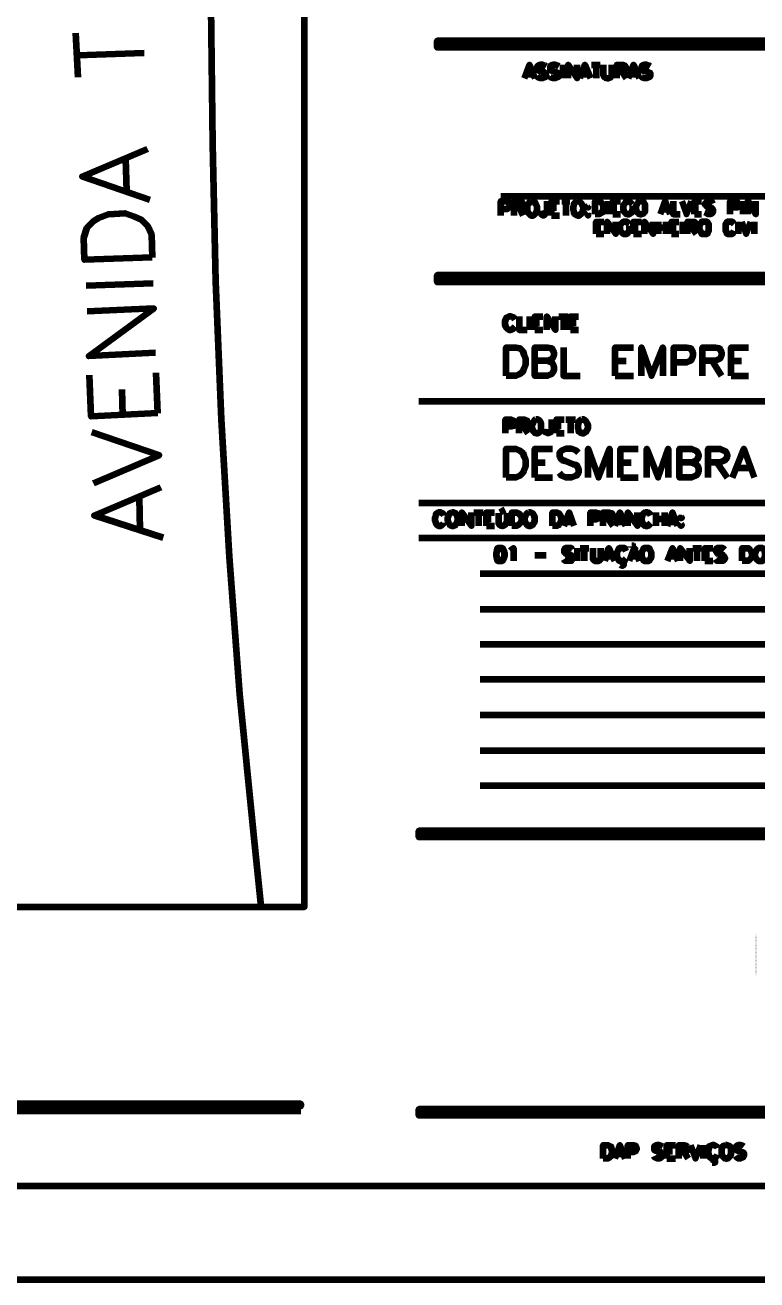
# Model space of a CAD drawing. Header units: inches. Extents: x 1 to 529, y -1 to 335.
# Drawn here: x 343.9 to 405.4, y 0 to 105.4 of the extents above; entities that cross this region are included whole.
import ezdxf

# ---------------------------------------------------------------- set-up
doc = ezdxf.new("R2010")
doc.units = ezdxf.units.IN
for name, color, linetype, lineweight in [('H', 7, 'CONTINUOUS', 100), ('P', 250, 'CONTINUOUS', 100), ('Text', 250, 'CONTINUOUS', 100)]:
    doc.layers.add(name, color=color, linetype=linetype, lineweight=lineweight)
doc.styles.get("Standard").update_dxf_attribs({"font": 'txt', "width": 0.75})

msp = doc.modelspace()

# ---------------------------------------------------------------- hatches: boundary and pattern name
at = {"layer": 'H', "linetype": 'CONTINUOUS'}
for color, points in [(252, [(378.53, 104.07), (465.4, 103.53), (465.4, 104.07), (378.53, 104.07), (465.4, 103.53), (378.53, 103.53)]), (252, [(378.53, 104.07), (465.4, 103.53), (465.4, 104.07), (378.53, 104.07), (465.4, 103.53), (378.53, 103.53)]), (252, [(378.53, 84.4), (465.4, 83.8), (465.4, 84.4), (378.53, 84.4), (465.4, 83.8), (378.53, 83.8)]), (252, [(378.53, 84.4), (465.4, 83.8), (465.4, 84.4), (378.53, 84.4), (465.4, 83.8), (378.53, 83.8)]), (0, [(377, 37.73), (465.4, 37.2), (465.4, 37.73), (377, 37.73), (465.4, 37.2), (377, 37.2)]), (0, [(259.33, 14.6), (367.07, 14.8), (259.33, 14.8), (259.33, 14.6), (367.07, 14.8), (367.07, 14.6)]), (0, [(377, 14.33), (465.4, 13.8), (465.4, 14.33), (377, 14.33), (465.4, 13.8), (377, 13.8)])]:
    msp.add_hatch(color=color, dxfattribs=at).paths.add_polyline_path(points)

# ---------------------------------------------------------------- linework, layer by layer
at = {"layer": 'P', "color": 252, "linetype": 'CONTINUOUS'}
for points in [[(1.2, 334.87), (474.8, 334.87), (474.8, 0), (1.2, 0), (1.2, 334.87)], [(18.07, 327), (466.93, 327), (466.93, 7.87), (18.07, 7.87), (18.07, 327)], [(23.4, 31.33), (367.4, 31.33), (367.4, 319.27), (23.4, 319.27), (23.4, 31.33)], [(367.4, 207.2), (366.2, 199.27), (364.67, 187.8), (363.33, 176.33), (362.2, 164.8), (361.27, 153.27), (360.53, 141.67), (360, 130.13), (359.67, 118.53), (359.53, 107), (359.67, 95.4), (359.93, 83.87), (360.4, 72.27), (361.07, 60.73), (361.93, 49.2), (363.07, 37.67), (363.73, 31.4)], [(465.4, 104.07), (378.53, 104.07), (465.4, 103.53), (465.4, 104.07)], [(378.53, 104.07), (465.4, 103.53), (378.53, 103.53), (378.53, 104.07)], [(378.53, 103.53), (378.53, 104.07), (465.4, 104.07), (465.4, 103.53), (383.87, 103.53), (378.53, 103.53)], [(465.4, 104.07), (378.53, 104.07), (465.4, 103.53), (465.4, 104.07)], [(378.53, 104.07), (465.4, 103.53), (378.53, 103.53), (378.53, 104.07)], [(378.53, 103.53), (378.53, 104.07), (465.4, 104.07), (465.4, 103.53), (383.87, 103.53), (378.53, 103.53)], [(391.8, 89.53), (391.8, 90.6), (392.13, 90.6), (392.27, 90.53), (392.4, 90.4), (392.4, 90.33), (392.47, 90.2), (392.47, 89.93), (392.4, 89.73), (392.4, 89.67), (392.27, 89.6), (392.13, 89.53), (391.8, 89.53)], [(392.87, 90.6), (392.87, 89.53)], [(393.27, 89.53), (393.27, 90.6), (393.93, 90.6)], [(393.27, 90.07), (393.6, 90.07)], [(394.93, 90.33), (394.87, 90.4), (394.73, 90.53), (394.67, 90.6), (394.47, 90.6), (394.33, 90.53), (394.27, 90.4), (394.2, 90.33), (394.13, 90.2), (394.13, 89.93), (394.2, 89.73), (394.27, 89.67), (394.33, 89.6), (394.47, 89.53), (394.67, 89.53), (394.73, 89.6), (394.87, 89.67), (394.93, 89.73), (394.93, 89.93), (394.67, 89.93)], [(395.53, 90.6), (395.4, 90.53), (395.33, 90.4), (395.27, 90.33), (395.2, 90.2), (395.2, 89.93), (395.27, 89.73), (395.33, 89.67), (395.4, 89.6), (395.53, 89.53), (395.67, 89.53), (395.87, 89.6), (395.93, 89.67), (396, 89.73), (396, 89.93), (396, 90.2), (396, 90.33), (395.93, 90.4), (395.87, 90.53), (395.67, 90.6), (395.53, 90.6)], [(397.27, 89.53), (397.67, 90.6), (398.07, 89.53)], [(397.4, 89.93), (397.93, 89.93)], [(398.33, 90.6), (398.33, 89.53), (398.93, 89.53)], [(399.07, 90.6), (399.47, 89.53), (399.87, 90.6)], [(400.13, 89.53), (400.13, 90.6), (400.73, 90.6)], [(400.13, 90.07), (400.47, 90.07)], [(401.67, 90.4), (401.6, 90.53), (401.47, 90.6), (401.27, 90.6), (401.13, 90.53), (401, 90.4), (401, 90.33), (401.07, 90.27), (401.13, 90.2), (401.2, 90.13), (401.53, 90.07), (401.6, 90), (401.67, 89.93), (401.67, 89.87), (401.67, 89.67), (401.6, 89.6), (401.47, 89.53), (401.27, 89.53), (401.13, 89.6), (401, 89.67)], [(403.13, 89.53), (403.13, 90.6), (403.6, 90.6), (403.73, 90.53), (403.73, 90.47), (403.8, 90.4), (403.8, 90.27), (403.73, 90.13), (403.73, 90.07), (403.6, 90.07), (403.13, 90.07)], [(404.2, 90.6), (404.2, 89.53)], [(404.6, 89.53), (404.6, 90.6), (405.27, 89.53), (405.27, 90.6)], [(391.87, 87.87), (391.87, 88.87), (392.53, 88.87)], [(392.8, 87.87), (392.8, 88.87), (393.53, 87.87), (393.53, 88.87)], [(393.27, 89.53), (393.93, 89.53)], [(394.67, 88.67), (394.6, 88.73), (394.47, 88.87), (394.4, 88.87), (394.2, 88.87), (394.13, 88.87), (394, 88.73), (393.93, 88.67), (393.87, 88.53), (393.87, 88.27), (393.93, 88.13), (394, 88), (394.13, 87.87), (394.2, 87.87), (394.4, 87.87), (394.47, 87.87), (394.6, 88), (394.67, 88.13), (394.67, 88.27), (394.4, 88.27)], [(395, 87.87), (395, 88.87), (395.67, 88.87)], [(395.93, 87.87), (395.93, 88.87), (396.67, 87.87), (396.67, 88.87)], [(397.07, 88.87), (397.07, 87.87)], [(397.73, 88.87), (397.73, 87.87)], [(398.2, 87.87), (398.2, 88.87), (398.8, 88.87)], [(399.13, 88.87), (399.13, 87.87)], [(399.53, 87.87), (399.53, 88.87), (400, 88.87), (400.13, 88.87), (400.2, 88.8), (400.27, 88.73), (400.27, 88.6), (400.2, 88.53), (400.13, 88.47), (400, 88.4), (399.53, 88.4)], [(400.13, 89.53), (400.73, 89.53)], [(400.8, 88.87), (400.73, 88.87), (400.67, 88.73), (400.6, 88.67), (400.53, 88.53), (400.53, 88.27), (400.6, 88.13), (400.67, 88), (400.73, 87.87), (400.8, 87.87), (401, 87.87), (401.2, 87.87), (401.27, 88), (401.33, 88.13), (401.33, 88.27), (401.33, 88.53), (401.33, 88.67), (401.27, 88.73), (401.2, 88.87), (401, 88.87), (400.8, 88.87)], [(403.47, 88.67), (403.4, 88.73), (403.33, 88.87), (403.2, 88.87), (403, 88.87), (402.87, 88.87), (402.8, 88.73), (402.73, 88.67), (402.73, 88.53), (402.73, 88.27), (402.73, 88.13), (402.8, 88), (402.87, 87.87), (403, 87.87), (403.2, 87.87), (403.33, 87.87), (403.4, 88), (403.47, 88.13)], [(403.8, 88.87), (403.8, 87.87)], [(404.07, 88.87), (404.47, 87.87), (404.87, 88.87)], [(405.13, 88.87), (405.13, 87.87)], [(391.87, 88.4), (392.27, 88.4)], [(391.87, 87.87), (392.53, 87.87)], [(395, 88.4), (395.4, 88.4)], [(395, 87.87), (395.67, 87.87)], [(397.07, 88.4), (397.73, 88.4)], [(398.2, 88.4), (398.6, 88.4)], [(398.2, 87.87), (398.8, 87.87)], [(399.87, 88.4), (400.27, 87.87)], [(465.4, 84.4), (378.53, 84.4), (465.4, 83.8), (465.4, 84.4)], [(378.53, 84.4), (465.4, 83.8), (378.53, 83.8), (378.53, 84.4)], [(378.53, 83.8), (378.53, 84.4), (465.4, 84.4), (465.4, 83.8), (383.87, 83.8), (378.53, 83.8)], [(465.4, 84.4), (378.53, 84.4), (465.4, 83.8), (465.4, 84.4)], [(378.53, 84.4), (465.4, 83.8), (378.53, 83.8), (378.53, 84.4)], [(378.53, 83.8), (378.53, 84.4), (465.4, 84.4), (465.4, 83.8), (383.87, 83.8), (378.53, 83.8)], [(384.33, 75.93), (384.33, 78.33), (385.13, 78.33), (385.47, 78.27), (385.73, 78), (385.8, 77.73), (385.93, 77.4), (385.93, 76.87), (385.8, 76.53), (385.73, 76.27), (385.47, 76.07), (385.13, 75.93), (384.33, 75.93)], [(387.8, 77.2), (388.13, 77.07), (388.2, 77), (388.33, 76.73), (388.33, 76.4), (388.2, 76.2), (388.13, 76.07), (387.8, 75.93), (386.73, 75.93), (386.73, 78.33), (387.8, 78.33), (388.13, 78.27), (388.2, 78.13), (388.33, 77.93), (388.33, 77.67), (388.2, 77.4), (388.13, 77.33), (387.8, 77.2), (386.73, 77.2)], [(389.13, 78.33), (389.13, 75.93), (390.53, 75.93)], [(393.47, 75.93), (393.47, 78.33), (395, 78.33)], [(395.67, 75.93), (395.67, 78.33), (396.53, 75.93), (397.47, 78.33), (397.47, 75.93)], [(398.4, 75.93), (398.4, 78.33), (399.47, 78.33), (399.8, 78.27), (399.87, 78.13), (400, 77.93), (400, 77.6), (399.87, 77.33), (399.8, 77.2), (399.47, 77.07), (398.4, 77.07)], [(400.8, 75.93), (400.8, 78.33), (401.87, 78.33), (402.2, 78.27), (402.27, 78.13), (402.4, 77.93), (402.4, 77.67), (402.27, 77.4), (402.2, 77.33), (401.87, 77.2), (400.8, 77.2)], [(403.2, 75.93), (403.2, 78.33), (404.67, 78.33)], [(393.47, 77.2), (394.4, 77.2)], [(401.6, 77.2), (402.4, 75.93)], [(403.2, 77.2), (404.07, 77.2)], [(393.47, 75.93), (395, 75.93)], [(403.2, 75.93), (404.67, 75.93)], [(384.33, 67.4), (384.33, 69.8), (385.13, 69.8), (385.47, 69.67), (385.73, 69.47), (385.8, 69.2), (385.93, 68.87), (385.93, 68.33), (385.8, 68), (385.73, 67.8), (385.47, 67.53), (385.13, 67.4), (384.33, 67.4)], [(386.73, 67.4), (386.73, 69.8), (388.2, 69.8)], [(390.4, 69.47), (390.2, 69.67), (389.8, 69.8), (389.33, 69.8), (389, 69.67), (388.8, 69.47), (388.8, 69.2), (388.87, 69), (389, 68.87), (389.27, 68.8), (389.93, 68.53), (390.2, 68.47), (390.27, 68.33), (390.4, 68.13), (390.4, 67.8), (390.2, 67.53), (389.8, 67.4), (389.33, 67.4), (389, 67.53), (388.8, 67.8)], [(391.2, 67.4), (391.2, 69.8), (392.07, 67.4), (393, 69.8), (393, 67.4)], [(393.93, 67.4), (393.93, 69.8), (395.4, 69.8)], [(396.13, 67.4), (396.13, 69.8), (397.07, 67.4), (397.93, 69.8), (397.93, 67.4)], [(399.87, 68.67), (400.2, 68.53), (400.33, 68.47), (400.47, 68.2), (400.47, 67.87), (400.33, 67.6), (400.2, 67.53), (399.87, 67.4), (398.87, 67.4), (398.87, 69.8), (399.87, 69.8), (400.2, 69.67), (400.33, 69.6), (400.47, 69.33), (400.47, 69.13), (400.33, 68.87), (400.2, 68.8), (399.87, 68.67), (398.87, 68.67)], [(401.27, 67.4), (401.27, 69.8), (402.27, 69.8), (402.6, 69.67), (402.73, 69.6), (402.87, 69.33), (402.87, 69.13), (402.73, 68.87), (402.6, 68.8), (402.27, 68.67), (401.27, 68.67)], [(403.33, 67.4), (404.27, 69.8), (405.13, 67.4)], [(386.73, 68.67), (387.6, 68.67)], [(393.93, 68.67), (394.8, 68.67)], [(402, 68.67), (402.87, 67.4)], [(403.67, 68.2), (404.8, 68.2)], [(386.73, 67.4), (388.2, 67.4)], [(393.93, 67.4), (395.4, 67.4)], [(383.73, 61.47), (383.6, 61.47), (383.53, 61.27), (383.47, 61), (383.47, 60.87), (383.53, 60.6), (383.6, 60.4), (383.73, 60.4), (383.87, 60.4), (384, 60.4), (384.13, 60.6), (384.2, 60.87), (384.2, 61), (384.13, 61.27), (384, 61.47), (383.87, 61.47), (383.73, 61.47)], [(384.67, 61.27), (384.73, 61.33), (384.93, 61.47), (384.93, 60.4)], [(389.87, 61.33), (389.8, 61.47), (389.67, 61.47), (389.47, 61.47), (389.27, 61.47), (389.2, 61.33), (389.2, 61.2), (389.2, 61.13), (389.27, 61.07), (389.33, 61), (389.67, 60.93), (389.8, 60.87), (389.87, 60.8), (389.87, 60.67), (389.87, 60.53), (389.8, 60.4), (389.67, 60.4), (389.47, 60.4), (389.27, 60.4), (389.2, 60.53)], [(390.27, 61.47), (390.27, 60.4)], [(390.53, 61.47), (391.27, 61.47)], [(390.87, 61.47), (390.87, 60.4)], [(391.6, 61.47), (391.6, 60.67), (391.6, 60.53), (391.73, 60.4), (391.87, 60.4), (392, 60.4), (392.13, 60.4), (392.27, 60.53), (392.27, 60.67), (392.27, 61.47)], [(392.6, 60.4), (392.93, 61.47), (393.4, 60.4)], [(394.4, 61.2), (394.33, 61.33), (394.27, 61.47), (394.13, 61.47), (393.93, 61.47), (393.8, 61.47), (393.73, 61.33), (393.67, 61.2), (393.6, 61.07), (393.6, 60.8), (393.67, 60.6), (393.73, 60.53), (393.8, 60.4), (393.93, 60.4), (394.13, 60.4), (394.27, 60.4), (394.33, 60.53), (394.4, 60.6)], [(394.67, 60.4), (395.07, 61.47), (395.47, 60.4)], [(394.8, 61.53), (394.8, 61.6)], [(395.07, 61.67), (394.87, 61.67)], [(395, 61.6), (395, 61.6)], [(395.07, 61.6), (395.2, 61.6)], [(395.2, 61.6), (395.27, 61.67)], [(396, 61.47), (395.87, 61.47), (395.8, 61.33), (395.73, 61.2), (395.67, 61.07), (395.67, 60.8), (395.73, 60.6), (395.8, 60.53), (395.87, 60.4), (396, 60.4), (396.2, 60.4), (396.33, 60.4), (396.4, 60.53), (396.47, 60.6), (396.53, 60.8), (396.53, 61.07), (396.47, 61.2), (396.4, 61.33), (396.33, 61.47), (396.2, 61.47), (396, 61.47)], [(397.87, 60.4), (398.27, 61.47), (398.73, 60.4)], [(398.93, 60.4), (398.93, 61.47), (399.73, 60.4), (399.73, 61.47)], [(400, 61.47), (400.73, 61.47)], [(400.33, 61.47), (400.33, 60.4)], [(401, 60.4), (401, 61.47), (401.67, 61.47)], [(402.67, 61.33), (402.53, 61.47), (402.4, 61.47), (402.2, 61.47), (402, 61.47), (401.93, 61.33), (401.93, 61.2), (402, 61.13), (402, 61.07), (402.13, 61), (402.47, 60.93), (402.53, 60.87), (402.6, 60.8), (402.67, 60.67), (402.67, 60.53), (402.53, 60.4), (402.4, 60.4), (402.2, 60.4), (402, 60.4), (401.93, 60.53)], [(404.13, 60.4), (404.13, 61.47), (404.53, 61.47), (404.67, 61.47), (404.8, 61.33), (404.87, 61.2), (404.93, 61.07), (404.93, 60.8), (404.87, 60.6), (404.8, 60.53), (404.67, 60.4), (404.53, 60.4), (404.13, 60.4)], [(405.53, 61.47), (405.47, 61.47), (405.33, 61.33), (405.27, 61.2), (405.2, 61.07), (405.2, 60.8), (405.27, 60.6), (405.33, 60.53), (405.47, 60.4), (405.53, 60.4), (405.73, 60.4), (405.87, 60.4), (406, 60.53), (406, 60.6), (406.07, 60.8), (406.07, 61.07), (406, 61.2), (406, 61.33), (405.87, 61.47), (405.73, 61.47), (405.53, 61.47)], [(386.73, 60.87), (387.67, 60.87)], [(392.73, 60.8), (393.27, 60.8)], [(393.93, 60.07), (394, 60), (394.13, 60), (394.2, 60.07), (394.2, 60.13), (394.13, 60.27), (394.07, 60.27), (394.07, 60.4)], [(394.8, 60.8), (395.33, 60.8)], [(398, 60.8), (398.53, 60.8)], [(401, 60.93), (401.4, 60.93)], [(401, 60.4), (401.67, 60.4)], [(259.33, 14.2), (367.07, 14.2)]]:
    msp.add_lwpolyline(points, dxfattribs=at)
at = {"layer": 'P', "color": 0, "linetype": 'CONTINUOUS'}
for points in [[(348.4, 101), (348.2, 104.73)], [(348.33, 102.87), (353.93, 103.07)], [(385.87, 100.93), (386.27, 102.07), (386.73, 100.93)], [(386, 101.27), (386.53, 101.27)], [(387.67, 101.93), (387.53, 102), (387.4, 102.07), (387.2, 102.07), (387, 102), (386.93, 101.93), (386.93, 101.73), (386.93, 101.67), (387, 101.6), (387.13, 101.6), (387.47, 101.47), (387.53, 101.4), (387.6, 101.4), (387.67, 101.2), (387.67, 101.07), (387.53, 101), (387.4, 100.93), (387.2, 100.93), (387, 101), (386.93, 101.07)], [(388.73, 101.93), (388.6, 102), (388.47, 102.07), (388.27, 102.07), (388.07, 102), (388, 101.93), (388, 101.73), (388, 101.67), (388.07, 101.6), (388.2, 101.6), (388.47, 101.47), (388.6, 101.4), (388.67, 101.4), (388.73, 101.2), (388.73, 101.07), (388.6, 101), (388.47, 100.93), (388.27, 100.93), (388.07, 101), (388, 101.07)], [(389.07, 102.07), (389.07, 100.93)], [(389.53, 100.93), (389.53, 102.07), (390.27, 100.93), (390.27, 102.07)], [(390.53, 100.93), (390.93, 102.07), (391.4, 100.93)], [(390.67, 101.27), (391.2, 101.27)], [(391.47, 102.07), (392.2, 102.07)], [(391.87, 102.07), (391.87, 100.93)], [(392.47, 102.07), (392.47, 101.2), (392.53, 101.07), (392.6, 101), (392.8, 100.93), (392.93, 100.93), (393.07, 101), (393.13, 101.07), (393.2, 101.2), (393.2, 102.07)], [(393.6, 100.93), (393.6, 102.07), (394.13, 102.07), (394.27, 102), (394.33, 101.93), (394.4, 101.8), (394.4, 101.73), (394.33, 101.6), (394.27, 101.6), (394.13, 101.53), (393.6, 101.53)], [(394, 101.53), (394.4, 100.93)], [(394.6, 100.93), (395, 102.07), (395.47, 100.93)], [(394.73, 101.27), (395.27, 101.27)], [(396.4, 101.93), (396.27, 102), (396.13, 102.07), (395.93, 102.07), (395.73, 102), (395.67, 101.93), (395.67, 101.73), (395.67, 101.67), (395.73, 101.6), (395.87, 101.6), (396.2, 101.47), (396.27, 101.4), (396.4, 101.4), (396.4, 101.2), (396.4, 101.07), (396.27, 101), (396.13, 100.93), (395.93, 100.93), (395.73, 101), (395.67, 101.07)], [(354.4, 90.73), (348.73, 92.67), (354.2, 95)], [(352.47, 91.47), (352.4, 94.13)], [(418, 91), (383.87, 91)], [(354.6, 85.87), (348.93, 85.67), (348.87, 87.53), (349.13, 88.4), (349.67, 88.93), (350.13, 89.2), (350.93, 89.53), (352.33, 89.6), (353.13, 89.33), (353.67, 89.07), (354.2, 88.53), (354.53, 87.8), (354.6, 85.87)], [(383.87, 89.4), (383.87, 90.6), (384.4, 90.6), (384.53, 90.53), (384.53, 90.4), (384.67, 90.33), (384.67, 90.2), (384.53, 90.07), (384.53, 90.07), (384.4, 89.93), (383.87, 89.93)], [(385, 89.4), (385, 90.6), (385.47, 90.6), (385.67, 90.53), (385.73, 90.4), (385.73, 90.33), (385.73, 90.27), (385.73, 90.13), (385.67, 90.07), (385.47, 90.07), (385, 90.07)], [(385.4, 90.07), (385.73, 89.4)], [(386.4, 90.6), (386.27, 90.53), (386.2, 90.4), (386.07, 90.27), (386.07, 90.13), (386.07, 89.87), (386.07, 89.73), (386.2, 89.6), (386.27, 89.53), (386.4, 89.4), (386.6, 89.4), (386.73, 89.53), (386.8, 89.6), (386.87, 89.73), (386.93, 89.87), (386.93, 90.13), (386.87, 90.27), (386.8, 90.4), (386.73, 90.53), (386.6, 90.6), (386.4, 90.6)], [(387.73, 90.6), (387.73, 89.73), (387.6, 89.6), (387.6, 89.53), (387.47, 89.4), (387.4, 89.4), (387.27, 89.53), (387.27, 89.6), (387.2, 89.73), (387.2, 89.8)], [(388.13, 89.4), (388.13, 90.6), (388.8, 90.6)], [(388.13, 90.07), (388.53, 90.07)], [(389, 90.6), (389.67, 90.6)], [(389.33, 90.6), (389.33, 89.4)], [(390.27, 90.6), (390.13, 90.53), (390, 90.4), (390, 90.27), (389.93, 90.13), (389.93, 89.87), (390, 89.73), (390, 89.6), (390.13, 89.53), (390.27, 89.4), (390.47, 89.4), (390.53, 89.53), (390.67, 89.6), (390.73, 89.73), (390.8, 89.87), (390.8, 90.13), (390.73, 90.27), (390.67, 90.4), (390.53, 90.53), (390.47, 90.6), (390.27, 90.6)], [(391.2, 90.2), (391.13, 90.13), (391.2, 90.07), (391.2, 90.13), (391.2, 90.2)], [(391.2, 89.6), (391.13, 89.53), (391.2, 89.4), (391.2, 89.53), (391.2, 89.6)], [(388.13, 89.4), (388.8, 89.4)], [(349.07, 83.53), (354.67, 83.73)], [(354.87, 77.87), (349.27, 77.6), (354.73, 81.6), (349.13, 81.33)], [(385.07, 80.67), (385, 80.8), (384.87, 80.87), (384.73, 80.93), (384.53, 80.93), (384.47, 80.87), (384.33, 80.8), (384.27, 80.67), (384.2, 80.47), (384.2, 80.27), (384.27, 80.07), (384.33, 80), (384.47, 79.87), (384.53, 79.8), (384.73, 79.8), (384.87, 79.87), (385, 80), (385.07, 80.07)], [(385.4, 80.93), (385.4, 79.8), (386.07, 79.8)], [(386.27, 80.93), (386.27, 79.8)], [(386.73, 79.8), (386.73, 80.93), (387.4, 80.93)], [(386.73, 80.4), (387.13, 80.4)], [(387.73, 79.8), (387.73, 80.93), (388.47, 79.8), (388.47, 80.93)], [(388.73, 80.93), (389.53, 80.93)], [(389.13, 80.93), (389.13, 79.8)], [(389.73, 79.8), (389.73, 80.93), (390.4, 80.93)], [(389.73, 80.4), (390.2, 80.4)], [(386.73, 79.8), (387.4, 79.8)], [(389.73, 79.8), (390.4, 79.8)], [(355.07, 72.8), (349.47, 72.53), (349.33, 76)], [(355.07, 72.8), (354.93, 76.2)], [(352.13, 72.6), (352.07, 74.8)], [(377, 73.8), (466.93, 73.8)], [(384.27, 71.13), (384.27, 72.27), (384.73, 72.27), (384.93, 72.2), (385, 72.13), (385.07, 72), (385.07, 71.87), (385, 71.73), (384.93, 71.73), (384.73, 71.67), (384.27, 71.67)], [(385.4, 71.13), (385.4, 72.27), (385.87, 72.27), (386.07, 72.2), (386.07, 72.13), (386.13, 72), (386.13, 71.93), (386.07, 71.8), (386.07, 71.73), (385.87, 71.73), (385.4, 71.73)], [(385.73, 71.73), (386.13, 71.13)], [(386.8, 72.27), (386.67, 72.2), (386.6, 72.07), (386.53, 71.93), (386.47, 71.8), (386.47, 71.53), (386.53, 71.4), (386.6, 71.27), (386.67, 71.2), (386.8, 71.13), (387, 71.13), (387.13, 71.2), (387.2, 71.27), (387.27, 71.4), (387.27, 71.53), (387.27, 71.8), (387.27, 71.93), (387.2, 72.07), (387.13, 72.2), (387, 72.27), (386.8, 72.27)], [(388.13, 72.27), (388.13, 71.4), (388.07, 71.2), (388, 71.2), (387.87, 71.13), (387.8, 71.13), (387.67, 71.2), (387.6, 71.2), (387.6, 71.4), (387.6, 71.47)], [(388.53, 71.13), (388.53, 72.27), (389.2, 72.27)], [(388.53, 71.73), (388.93, 71.73)], [(389.33, 72.27), (390.13, 72.27)], [(389.73, 72.27), (389.73, 71.13)], [(390.67, 72.27), (390.53, 72.2), (390.4, 72.07), (390.4, 71.93), (390.33, 71.8), (390.33, 71.53), (390.4, 71.4), (390.4, 71.27), (390.53, 71.2), (390.67, 71.13), (390.87, 71.13), (390.93, 71.2), (391.07, 71.27), (391.13, 71.4), (391.2, 71.53), (391.2, 71.8), (391.13, 71.93), (391.07, 72.07), (390.93, 72.2), (390.87, 72.27), (390.67, 72.27)], [(349.67, 66.93), (355.2, 69.27), (349.53, 71.2)], [(388.53, 71.13), (389.2, 71.13)], [(355.53, 62.33), (349.73, 64.2), (355.33, 66.6)], [(353.6, 63), (353.53, 65.73)], [(377, 65.27), (466.93, 65.27)], [(379.07, 64.2), (379.07, 64.33), (378.93, 64.4), (378.87, 64.47), (378.6, 64.47), (378.53, 64.4), (378.4, 64.33), (378.4, 64.2), (378.33, 64), (378.33, 63.8), (378.4, 63.6), (378.4, 63.53), (378.53, 63.4), (378.6, 63.33), (378.87, 63.33), (378.93, 63.4), (379.07, 63.53), (379.07, 63.6)], [(379.73, 64.47), (379.6, 64.4), (379.53, 64.33), (379.47, 64.2), (379.4, 64), (379.4, 63.8), (379.47, 63.6), (379.53, 63.53), (379.6, 63.4), (379.73, 63.33), (379.93, 63.33), (380.07, 63.4), (380.13, 63.53), (380.2, 63.6), (380.27, 63.8), (380.27, 64), (380.2, 64.2), (380.13, 64.33), (380.07, 64.4), (379.93, 64.47), (379.73, 64.47)], [(380.6, 63.33), (380.6, 64.47), (381.4, 63.33), (381.4, 64.47)], [(381.6, 64.47), (382.4, 64.47)], [(382, 64.47), (382, 63.33)], [(382.67, 63.33), (382.67, 64.47), (383.33, 64.47)], [(383.67, 64.4), (383.67, 63.67), (383.67, 63.53), (383.8, 63.4), (384, 63.33), (384.07, 63.33), (384.2, 63.4), (384.33, 63.53), (384.4, 63.67), (384.4, 64.4)], [(384.2, 64.67), (383.8, 64.47)], [(384.8, 63.33), (384.8, 64.47), (385.2, 64.47), (385.33, 64.4), (385.47, 64.33), (385.53, 64.2), (385.6, 64), (385.6, 63.8), (385.53, 63.6), (385.47, 63.53), (385.33, 63.4), (385.2, 63.33), (384.8, 63.33)], [(386.2, 64.47), (386.07, 64.4), (386, 64.33), (385.93, 64.2), (385.87, 64), (385.87, 63.8), (385.93, 63.6), (386, 63.53), (386.07, 63.4), (386.2, 63.33), (386.4, 63.33), (386.53, 63.4), (386.6, 63.53), (386.67, 63.6), (386.73, 63.8), (386.73, 64), (386.67, 64.2), (386.6, 64.33), (386.53, 64.4), (386.4, 64.47), (386.2, 64.47)], [(388.2, 63.33), (388.2, 64.47), (388.6, 64.47), (388.73, 64.4), (388.8, 64.33), (388.87, 64.2), (388.93, 64), (388.93, 63.8), (388.87, 63.6), (388.8, 63.53), (388.73, 63.4), (388.6, 63.33), (388.2, 63.33)], [(389.2, 63.33), (389.6, 64.47), (390, 63.33)], [(391.4, 63.33), (391.4, 64.47), (391.87, 64.47), (392, 64.4), (392.07, 64.4), (392.13, 64.2), (392.13, 64.07), (392.07, 64), (392, 63.93), (391.87, 63.87), (391.4, 63.87)], [(392.47, 63.33), (392.47, 64.47), (392.93, 64.47), (393.13, 64.4), (393.2, 64.4), (393.27, 64.2), (393.27, 64.13), (393.2, 64), (393.13, 64), (392.93, 63.93), (392.47, 63.93)], [(393.47, 63.33), (393.87, 64.47), (394.33, 63.33)], [(394.53, 63.33), (394.53, 64.47), (395.33, 63.33), (395.33, 64.47)], [(396.47, 64.2), (396.4, 64.33), (396.33, 64.4), (396.2, 64.47), (396, 64.47), (395.87, 64.4), (395.8, 64.33), (395.73, 64.2), (395.67, 64), (395.67, 63.8), (395.73, 63.6), (395.8, 63.53), (395.87, 63.4), (396, 63.33), (396.2, 63.33), (396.33, 63.4), (396.4, 63.53), (396.47, 63.6)], [(396.87, 64.47), (396.87, 63.33)], [(397.6, 64.47), (397.6, 63.33)], [(397.87, 63.33), (398.27, 64.47), (398.67, 63.33)], [(382.67, 63.93), (383.07, 63.93)], [(382.67, 63.33), (383.33, 63.33)], [(389.33, 63.67), (389.87, 63.67)], [(392.87, 63.93), (393.27, 63.33)], [(393.6, 63.67), (394.13, 63.67)], [(396.87, 63.93), (397.6, 63.93)], [(398, 63.67), (398.53, 63.67)], [(399, 64.07), (398.93, 64), (399, 64), (399.07, 64), (399, 64.07)], [(399, 63.47), (398.93, 63.4), (399, 63.33), (399.07, 63.4), (399, 63.47)], [(377, 62.33), (452.07, 62.33)], [(382.13, 59.33), (452.07, 59.33)], [(382.13, 56.33), (452.07, 56.33)], [(382.13, 53.4), (452.07, 53.4)], [(382.13, 50.47), (452.07, 50.47)], [(382.13, 47.47), (452.07, 47.47)], [(382.13, 44.47), (452.07, 44.47)], [(382.13, 41.53), (452.07, 41.53)], [(465.4, 37.73), (377, 37.73), (465.4, 37.2), (465.4, 37.73)], [(377, 37.73), (465.4, 37.2), (377, 37.2), (377, 37.73)], [(377, 37.2), (377, 37.73), (465.4, 37.73), (465.4, 37.2), (383.87, 37.2), (377, 37.2)], [(405.27, 28.93), (405.27, 28.93)], [(405.27, 28.87), (405.27, 28.87)], [(405.27, 28.87), (405.27, 28.87)], [(405.27, 28.87), (405.27, 28.87)], [(405.27, 28.87), (405.27, 28.87)], [(405.27, 28.87), (405.27, 28.87)], [(405.27, 28.87), (405.27, 28.87)], [(405.27, 28.8), (405.27, 28.8)], [(405.27, 28.8), (405.27, 28.8)], [(405.27, 28.8), (405.27, 28.8)], [(405.27, 28.8), (405.27, 28.8)], [(405.27, 28.73), (405.27, 28.73)], [(405.27, 28.73), (405.27, 28.73)], [(405.27, 28.73), (405.27, 28.73)], [(405.27, 28.73), (405.27, 28.73)], [(405.27, 28.73), (405.27, 28.73)], [(405.27, 28.73), (405.27, 28.73)], [(405.27, 28.67), (405.27, 28.67)], [(405.27, 28.67), (405.27, 28.67)], [(405.27, 28.67), (405.27, 28.67)], [(405.27, 28.6), (405.27, 28.6)], [(405.27, 28.6), (405.27, 28.6)], [(405.27, 28.6), (405.27, 28.6)], [(405.27, 28.53), (405.27, 28.53)], [(405.27, 28.53), (405.27, 28.53)], [(405.27, 28.53), (405.27, 28.53)], [(405.27, 28.53), (405.27, 28.53)], [(405.27, 28.53), (405.27, 28.53)], [(405.27, 28.53), (405.27, 28.53)], [(405.27, 28.47), (405.27, 28.47)], [(405.27, 28.47), (405.27, 28.47)], [(405.27, 28.47), (405.27, 28.47)], [(405.33, 29), (405.33, 29)], [(405.33, 29), (405.33, 29)], [(405.33, 29), (405.33, 29)], [(405.33, 28.87), (405.33, 28.87)], [(405.33, 28.87), (405.33, 28.87)], [(405.33, 28.87), (405.33, 28.87)], [(405.33, 28.87), (405.33, 28.87)], [(405.33, 28.87), (405.33, 28.87)], [(405.33, 28.87), (405.33, 28.87)], [(405.33, 28.8), (405.33, 28.8)], [(405.33, 28.8), (405.33, 28.8)], [(405.33, 28.8), (405.33, 28.8)], [(405.33, 28.8), (405.33, 28.8)], [(405.33, 28.73), (405.33, 28.73)], [(405.33, 28.73), (405.33, 28.73)], [(405.33, 28.73), (405.33, 28.73)], [(405.33, 28.73), (405.33, 28.73)], [(405.33, 28.73), (405.33, 28.73)], [(405.33, 28.73), (405.33, 28.73)], [(405.33, 28.67), (405.33, 28.67)], [(405.33, 28.67), (405.33, 28.67)], [(405.33, 28.67), (405.33, 28.67)], [(405.33, 28.6), (405.33, 28.6)], [(405.33, 28.6), (405.33, 28.6)], [(405.33, 28.6), (405.33, 28.6)], [(405.33, 28.53), (405.33, 28.53)], [(405.33, 28.53), (405.33, 28.53)], [(405.33, 28.53), (405.33, 28.53)], [(405.33, 28.53), (405.33, 28.53)], [(405.33, 28.53), (405.33, 28.53)], [(405.33, 28.53), (405.33, 28.53)], [(405.33, 28.47), (405.33, 28.47)], [(405.33, 28.47), (405.33, 28.47)], [(405.33, 28.47), (405.33, 28.47)], [(405.27, 28.4), (405.27, 28.4)], [(405.27, 28.4), (405.27, 28.4)], [(405.27, 28.4), (405.27, 28.4)], [(405.27, 28.4), (405.27, 28.4)], [(405.27, 28.4), (405.27, 28.4)], [(405.27, 28.4), (405.27, 28.4)], [(405.27, 28.4), (405.27, 28.4)], [(405.27, 28.33), (405.27, 28.33)], [(405.27, 28.33), (405.27, 28.33)], [(405.27, 28.33), (405.27, 28.33)], [(405.27, 28.27), (405.27, 28.27)], [(405.27, 28.27), (405.27, 28.27)], [(405.27, 28.27), (405.27, 28.27)], [(405.27, 28.2), (405.27, 28.2)], [(405.27, 28.2), (405.27, 28.2)], [(405.27, 28.2), (405.27, 28.2)], [(405.27, 28.2), (405.27, 28.2)], [(405.27, 28.2), (405.27, 28.2)], [(405.27, 28.2), (405.27, 28.2)], [(405.27, 28.13), (405.27, 28.13)], [(405.27, 28.13), (405.27, 28.13)], [(405.27, 28.13), (405.27, 28.13)], [(405.27, 28.07), (405.27, 28.07)], [(405.27, 28.07), (405.27, 28.07)], [(405.27, 28.07), (405.27, 28.07)], [(405.27, 28.07), (405.27, 28.07)], [(405.27, 28), (405.27, 28)], [(405.27, 28), (405.27, 28)], [(405.27, 28), (405.27, 28)], [(405.27, 28), (405.27, 28)], [(405.27, 28), (405.27, 28)], [(405.27, 28), (405.27, 28)], [(405.27, 27.93), (405.27, 27.93)], [(405.27, 27.93), (405.27, 27.93)], [(405.27, 27.93), (405.27, 27.93)], [(405.27, 27.87), (405.27, 27.87)], [(405.27, 27.87), (405.27, 27.87)], [(405.27, 27.87), (405.27, 27.87)], [(405.27, 27.87), (405.27, 27.87)], [(405.27, 27.87), (405.27, 27.87)], [(405.27, 27.87), (405.27, 27.87)], [(405.27, 27.8), (405.27, 27.8)], [(405.27, 27.8), (405.27, 27.8)], [(405.27, 27.8), (405.27, 27.8)], [(405.27, 27.73), (405.27, 27.73)], [(405.27, 27.73), (405.27, 27.73)], [(405.27, 27.73), (405.27, 27.73)], [(405.27, 27.67), (405.27, 27.67)], [(405.27, 27.67), (405.27, 27.67)], [(405.27, 27.67), (405.27, 27.67)], [(405.27, 27.67), (405.27, 27.67)], [(405.27, 27.67), (405.27, 27.67)], [(405.27, 27.67), (405.27, 27.67)], [(405.27, 27.67), (405.27, 27.67)], [(405.27, 27.6), (405.27, 27.6)], [(405.27, 27.6), (405.27, 27.6)], [(405.27, 27.6), (405.27, 27.6)], [(405.27, 27.53), (405.27, 27.53)], [(405.27, 27.53), (405.27, 27.53)], [(405.27, 27.53), (405.27, 27.53)], [(405.27, 27.53), (405.27, 27.53)], [(405.27, 27.53), (405.27, 27.53)], [(405.27, 27.53), (405.27, 27.53)], [(405.27, 27.47), (405.27, 27.47)], [(405.27, 27.47), (405.27, 27.47)], [(405.27, 27.47), (405.27, 27.47)], [(405.33, 28.4), (405.33, 28.4)], [(405.33, 28.4), (405.33, 28.4)], [(405.33, 28.4), (405.33, 28.4)], [(405.33, 28.4), (405.33, 28.4)], [(405.33, 28.4), (405.33, 28.4)], [(405.33, 28.4), (405.33, 28.4)], [(405.33, 28.4), (405.33, 28.4)], [(405.33, 28.4), (405.33, 28.4)], [(405.33, 28.33), (405.33, 28.33)], [(405.33, 28.33), (405.33, 28.33)], [(405.33, 28.33), (405.33, 28.33)], [(405.33, 28.27), (405.33, 28.27)], [(405.33, 28.27), (405.33, 28.27)], [(405.33, 28.27), (405.33, 28.27)], [(405.33, 28.2), (405.33, 28.2)], [(405.33, 28.2), (405.33, 28.2)], [(405.33, 28.2), (405.33, 28.2)], [(405.33, 28.2), (405.33, 28.2)], [(405.33, 28.2), (405.33, 28.2)], [(405.33, 28.2), (405.33, 28.2)], [(405.33, 28.13), (405.33, 28.13)], [(405.33, 28.13), (405.33, 28.13)], [(405.33, 28.13), (405.33, 28.13)], [(405.33, 28.07), (405.33, 28.07)], [(405.33, 28.07), (405.33, 28.07)], [(405.33, 28.07), (405.33, 28.07)], [(405.33, 28.07), (405.33, 28.07)], [(405.33, 28), (405.33, 28)], [(405.33, 28), (405.33, 28)], [(405.33, 28), (405.33, 28)], [(405.33, 28), (405.33, 28)], [(405.33, 28), (405.33, 28)], [(405.33, 28), (405.33, 28)], [(405.33, 27.93), (405.33, 27.93)], [(405.33, 27.93), (405.33, 27.93)], [(405.33, 27.93), (405.33, 27.93)], [(405.33, 27.87), (405.33, 27.87)], [(405.33, 27.87), (405.33, 27.87)], [(405.33, 27.87), (405.33, 27.87)], [(405.33, 27.87), (405.33, 27.87)], [(405.33, 27.87), (405.33, 27.87)], [(405.33, 27.87), (405.33, 27.87)], [(405.33, 27.8), (405.33, 27.8)], [(405.33, 27.8), (405.33, 27.8)], [(405.33, 27.8), (405.33, 27.8)], [(405.33, 27.73), (405.33, 27.73)], [(405.33, 27.73), (405.33, 27.73)], [(405.33, 27.73), (405.33, 27.73)], [(405.33, 27.67), (405.33, 27.67)], [(405.33, 27.67), (405.33, 27.67)], [(405.33, 27.67), (405.33, 27.67)], [(405.33, 27.67), (405.33, 27.67)], [(405.33, 27.67), (405.33, 27.67)], [(405.33, 27.67), (405.33, 27.67)], [(405.33, 27.67), (405.33, 27.67)], [(405.33, 27.6), (405.33, 27.6)], [(405.33, 27.6), (405.33, 27.6)], [(405.33, 27.6), (405.33, 27.6)], [(405.33, 27.53), (405.33, 27.53)], [(405.33, 27.53), (405.33, 27.53)], [(405.33, 27.53), (405.33, 27.53)], [(405.33, 27.53), (405.33, 27.53)], [(405.33, 27.53), (405.33, 27.53)], [(405.33, 27.53), (405.33, 27.53)], [(405.33, 27.47), (405.33, 27.47)], [(405.33, 27.47), (405.33, 27.47)], [(405.33, 27.47), (405.33, 27.47)], [(405.33, 27.47), (405.33, 27.47)], [(405.27, 27.4), (405.27, 27.4)], [(405.27, 27.4), (405.27, 27.4)], [(405.27, 27.4), (405.27, 27.4)], [(405.27, 27.33), (405.27, 27.33)], [(405.27, 27.33), (405.27, 27.33)], [(405.27, 27.33), (405.27, 27.33)], [(405.27, 27.33), (405.27, 27.33)], [(405.27, 27.33), (405.27, 27.33)], [(405.27, 27.33), (405.27, 27.33)], [(405.27, 27.33), (405.27, 27.33)], [(405.27, 27.27), (405.27, 27.27)], [(405.27, 27.27), (405.27, 27.27)], [(405.27, 27.27), (405.27, 27.27)], [(405.27, 27.2), (405.27, 27.2)], [(405.27, 27.2), (405.27, 27.2)], [(405.27, 27.2), (405.27, 27.2)], [(405.27, 27.2), (405.27, 27.2)], [(405.27, 27.2), (405.27, 27.2)], [(405.27, 27.2), (405.27, 27.2)], [(405.27, 27.13), (405.27, 27.13)], [(405.27, 27.13), (405.27, 27.13)], [(405.27, 27.13), (405.27, 27.13)], [(405.27, 27.07), (405.27, 27.07)], [(405.27, 27.07), (405.27, 27.07)], [(405.27, 27.07), (405.27, 27.07)], [(405.27, 27), (405.27, 27)], [(405.27, 27), (405.27, 27)], [(405.27, 27), (405.27, 27)], [(405.27, 27), (405.27, 27)], [(405.27, 27), (405.27, 27)], [(405.27, 27), (405.27, 27)], [(405.27, 27), (405.27, 27)], [(405.27, 26.93), (405.27, 26.93)], [(405.27, 26.93), (405.27, 26.93)], [(405.27, 26.93), (405.27, 26.93)], [(405.27, 26.87), (405.27, 26.87)], [(405.27, 26.87), (405.27, 26.87)], [(405.27, 26.87), (405.27, 26.87)], [(405.27, 26.8), (405.27, 26.8)], [(405.27, 26.8), (405.27, 26.8)], [(405.27, 26.8), (405.27, 26.8)], [(405.27, 26.8), (405.27, 26.8)], [(405.27, 26.8), (405.27, 26.8)], [(405.27, 26.8), (405.27, 26.8)], [(405.27, 26.73), (405.27, 26.73)], [(405.27, 26.73), (405.27, 26.73)], [(405.27, 26.73), (405.27, 26.73)], [(405.27, 26.67), (405.27, 26.67)], [(405.27, 26.67), (405.27, 26.67)], [(405.27, 26.67), (405.27, 26.67)], [(405.27, 26.67), (405.27, 26.67)], [(405.27, 26.67), (405.27, 26.67)], [(405.27, 26.67), (405.27, 26.67)], [(405.27, 26.6), (405.27, 26.6)], [(405.27, 26.6), (405.27, 26.6)], [(405.27, 26.6), (405.27, 26.6)], [(405.27, 26.6), (405.27, 26.6)], [(405.27, 26.53), (405.27, 26.53)], [(405.27, 26.53), (405.27, 26.53)], [(405.27, 26.53), (405.27, 26.53)], [(405.27, 26.47), (405.27, 26.47)], [(405.27, 26.47), (405.27, 26.47)], [(405.27, 26.47), (405.27, 26.47)], [(405.27, 26.47), (405.27, 26.47)], [(405.27, 26.47), (405.27, 26.47)], [(405.27, 26.47), (405.27, 26.47)], [(405.27, 26.4), (405.27, 26.4)], [(405.27, 26.4), (405.27, 26.4)], [(405.27, 26.4), (405.27, 26.4)], [(405.33, 27.4), (405.33, 27.4)], [(405.33, 27.4), (405.33, 27.4)], [(405.33, 27.4), (405.33, 27.4)], [(405.33, 27.33), (405.33, 27.33)], [(405.33, 27.33), (405.33, 27.33)], [(405.33, 27.33), (405.33, 27.33)], [(405.33, 27.33), (405.33, 27.33)], [(405.33, 27.33), (405.33, 27.33)], [(405.33, 27.33), (405.33, 27.33)], [(405.33, 27.33), (405.33, 27.33)], [(405.33, 27.27), (405.33, 27.27)], [(405.33, 27.27), (405.33, 27.27)], [(405.33, 27.27), (405.33, 27.27)], [(405.33, 27.2), (405.33, 27.2)], [(405.33, 27.2), (405.33, 27.2)], [(405.33, 27.2), (405.33, 27.2)], [(405.33, 27.2), (405.33, 27.2)], [(405.33, 27.2), (405.33, 27.2)], [(405.33, 27.2), (405.33, 27.2)], [(405.33, 27.13), (405.33, 27.13)], [(405.33, 27.13), (405.33, 27.13)], [(405.33, 27.13), (405.33, 27.13)], [(405.33, 27.07), (405.33, 27.07)], [(405.33, 27.07), (405.33, 27.07)], [(405.33, 27.07), (405.33, 27.07)], [(405.33, 27), (405.33, 27)], [(405.33, 27), (405.33, 27)], [(405.33, 27), (405.33, 27)], [(405.33, 27), (405.33, 27)], [(405.33, 27), (405.33, 27)], [(405.33, 27), (405.33, 27)], [(405.33, 27), (405.33, 27)], [(405.33, 26.93), (405.33, 26.93)], [(405.33, 26.93), (405.33, 26.93)], [(405.33, 26.93), (405.33, 26.93)], [(405.33, 26.87), (405.33, 26.87)], [(405.33, 26.87), (405.33, 26.87)], [(405.33, 26.87), (405.33, 26.87)], [(405.33, 26.8), (405.33, 26.8)], [(405.33, 26.8), (405.33, 26.8)], [(405.33, 26.8), (405.33, 26.8)], [(405.33, 26.8), (405.33, 26.8)], [(405.33, 26.8), (405.33, 26.8)], [(405.33, 26.8), (405.33, 26.8)], [(405.33, 26.73), (405.33, 26.73)], [(405.33, 26.73), (405.33, 26.73)], [(405.33, 26.73), (405.33, 26.73)], [(405.33, 26.67), (405.33, 26.67)], [(405.33, 26.67), (405.33, 26.67)], [(405.33, 26.67), (405.33, 26.67)], [(405.33, 26.67), (405.33, 26.67)], [(405.33, 26.67), (405.33, 26.67)], [(405.33, 26.67), (405.33, 26.67)], [(405.33, 26.67), (405.33, 26.67)], [(405.33, 26.6), (405.33, 26.6)], [(405.33, 26.6), (405.33, 26.6)], [(405.33, 26.6), (405.33, 26.6)], [(405.33, 26.6), (405.33, 26.6)], [(405.33, 26.53), (405.33, 26.53)], [(405.33, 26.53), (405.33, 26.53)], [(405.33, 26.53), (405.33, 26.53)], [(405.33, 26.47), (405.33, 26.47)], [(405.33, 26.47), (405.33, 26.47)], [(405.33, 26.47), (405.33, 26.47)], [(405.33, 26.47), (405.33, 26.47)], [(405.33, 26.47), (405.33, 26.47)], [(405.33, 26.47), (405.33, 26.47)], [(405.33, 26.4), (405.33, 26.4)], [(405.33, 26.4), (405.33, 26.4)], [(405.33, 26.4), (405.33, 26.4)], [(405.27, 26.33), (405.27, 26.33)], [(405.27, 26.33), (405.27, 26.33)], [(405.27, 26.33), (405.27, 26.33)], [(405.27, 26.33), (405.27, 26.33)], [(405.27, 26.33), (405.27, 26.33)], [(405.27, 26.33), (405.27, 26.33)], [(405.27, 26.27), (405.27, 26.27)], [(405.27, 26.27), (405.27, 26.27)], [(405.27, 26.27), (405.27, 26.27)], [(405.27, 26.27), (405.27, 26.27)], [(405.27, 26.2), (405.27, 26.2)], [(405.27, 26.2), (405.27, 26.2)], [(405.27, 26.2), (405.27, 26.2)], [(405.27, 26.13), (405.27, 26.13)], [(405.27, 26.13), (405.27, 26.13)], [(405.27, 26.13), (405.27, 26.13)], [(405.27, 26.13), (405.27, 26.13)], [(405.27, 26.13), (405.27, 26.13)], [(405.27, 26.13), (405.27, 26.13)], [(405.27, 26.07), (405.27, 26.07)], [(405.27, 26.07), (405.27, 26.07)], [(405.27, 26.07), (405.27, 26.07)], [(405.27, 26), (405.27, 26)], [(405.27, 26), (405.27, 26)], [(405.27, 26), (405.27, 26)], [(405.27, 26), (405.27, 26)], [(405.27, 26), (405.27, 26)], [(405.27, 26), (405.27, 26)], [(405.27, 25.93), (405.27, 25.93)], [(405.27, 25.93), (405.27, 25.93)], [(405.27, 25.93), (405.27, 25.93)], [(405.27, 25.87), (405.27, 25.87)], [(405.27, 25.87), (405.27, 25.87)], [(405.27, 25.87), (405.27, 25.87)], [(405.27, 25.87), (405.27, 25.87)], [(405.27, 25.8), (405.27, 25.8)], [(405.27, 25.8), (405.27, 25.8)], [(405.27, 25.8), (405.27, 25.8)], [(405.27, 25.8), (405.27, 25.8)], [(405.27, 25.8), (405.27, 25.8)], [(405.27, 25.8), (405.27, 25.8)], [(405.27, 25.73), (405.27, 25.73)], [(405.27, 25.73), (405.27, 25.73)], [(405.27, 25.73), (405.27, 25.73)], [(405.27, 25.67), (405.27, 25.67)], [(405.33, 26.33), (405.33, 26.33)], [(405.33, 26.33), (405.33, 26.33)], [(405.33, 26.33), (405.33, 26.33)], [(405.33, 26.33), (405.33, 26.33)], [(405.33, 26.33), (405.33, 26.33)], [(405.33, 26.33), (405.33, 26.33)], [(405.33, 26.27), (405.33, 26.27)], [(405.33, 26.27), (405.33, 26.27)], [(405.33, 26.27), (405.33, 26.27)], [(405.33, 26.27), (405.33, 26.27)], [(405.33, 26.2), (405.33, 26.2)], [(405.33, 26.2), (405.33, 26.2)], [(405.33, 26.2), (405.33, 26.2)], [(405.33, 26.13), (405.33, 26.13)], [(405.33, 26.13), (405.33, 26.13)], [(405.33, 26.13), (405.33, 26.13)], [(405.33, 26.13), (405.33, 26.13)], [(405.33, 26.13), (405.33, 26.13)], [(405.33, 26.13), (405.33, 26.13)], [(405.33, 26.07), (405.33, 26.07)], [(405.33, 26.07), (405.33, 26.07)], [(405.33, 26.07), (405.33, 26.07)], [(405.33, 26), (405.33, 26)], [(405.33, 26), (405.33, 26)], [(405.33, 26), (405.33, 26)], [(405.33, 26), (405.33, 26)], [(405.33, 26), (405.33, 26)], [(405.33, 26), (405.33, 26)], [(405.33, 25.93), (405.33, 25.93)], [(405.33, 25.93), (405.33, 25.93)], [(405.33, 25.93), (405.33, 25.93)], [(405.33, 25.87), (405.33, 25.87)], [(405.33, 25.87), (405.33, 25.87)], [(405.33, 25.87), (405.33, 25.87)], [(405.33, 25.87), (405.33, 25.87)], [(405.33, 25.8), (405.33, 25.8)], [(405.33, 25.8), (405.33, 25.8)], [(405.33, 25.8), (405.33, 25.8)], [(405.33, 25.8), (405.33, 25.8)], [(405.33, 25.8), (405.33, 25.8)], [(405.33, 25.8), (405.33, 25.8)], [(405.33, 25.73), (405.33, 25.73)], [(405.33, 25.73), (405.33, 25.73)], [(405.33, 25.73), (405.33, 25.73)], [(405.33, 25.6), (405.33, 25.6)], [(405.33, 25.6), (405.33, 25.6)], [(259.33, 14.8), (259.33, 14.6), (367.07, 14.8), (259.33, 14.8)], [(259.33, 14.6), (367.07, 14.8), (367.07, 14.6), (259.33, 14.6)], [(465.4, 14.33), (377, 14.33), (465.4, 13.8), (465.4, 14.33)], [(377, 14.33), (465.4, 13.8), (377, 13.8), (377, 14.33)], [(377, 13.8), (377, 14.33), (465.4, 14.33), (465.4, 13.8), (383.87, 13.8), (377, 13.8)], [(392.47, 10.2), (392.47, 11.33), (392.87, 11.33), (393, 11.27), (393.13, 11.2), (393.13, 11.07), (393.2, 10.87), (393.2, 10.67), (393.13, 10.53), (393.13, 10.4), (393, 10.27), (392.87, 10.2), (392.47, 10.2)], [(393.47, 10.2), (393.87, 11.33), (394.27, 10.2)], [(393.6, 10.6), (394.13, 10.6)], [(394.53, 10.2), (394.53, 11.33), (395, 11.33), (395.2, 11.27), (395.2, 11.2), (395.27, 11.13), (395.27, 10.93), (395.2, 10.87), (395.2, 10.8), (395, 10.73), (394.53, 10.73)], [(397.47, 11.2), (397.33, 11.27), (397.2, 11.33), (397, 11.33), (396.8, 11.27), (396.73, 11.2), (396.73, 11.07), (396.73, 10.93), (396.8, 10.87), (396.93, 10.87), (397.2, 10.73), (397.33, 10.73), (397.4, 10.67), (397.47, 10.53), (397.47, 10.4), (397.33, 10.27), (397.2, 10.2), (397, 10.2), (396.8, 10.27), (396.73, 10.4)], [(397.8, 10.2), (397.8, 11.33), (398.53, 11.33)], [(397.8, 10.8), (398.27, 10.8)], [(398.8, 10.2), (398.8, 11.33), (399.27, 11.33), (399.47, 11.27), (399.53, 11.2), (399.6, 11.13), (399.6, 11.07), (399.53, 10.87), (399.47, 10.87), (399.27, 10.8), (398.8, 10.8)], [(399.2, 10.8), (399.6, 10.2)], [(399.8, 11.33), (400.2, 10.2), (400.67, 11.33)], [(400.87, 11.33), (400.87, 10.2)], [(402.07, 11.07), (402, 11.2), (401.87, 11.27), (401.8, 11.33), (401.6, 11.33), (401.47, 11.27), (401.33, 11.2), (401.33, 11.07), (401.27, 10.87), (401.27, 10.67), (401.33, 10.53), (401.33, 10.4), (401.47, 10.27), (401.6, 10.2), (401.8, 10.2), (401.87, 10.27), (402, 10.4), (402.07, 10.53)], [(402.73, 11.33), (402.6, 11.27), (402.47, 11.2), (402.4, 11.07), (402.4, 10.87), (402.4, 10.67), (402.4, 10.53), (402.47, 10.4), (402.6, 10.27), (402.73, 10.2), (402.87, 10.2), (403, 10.27), (403.13, 10.4), (403.2, 10.53), (403.2, 10.67), (403.2, 10.87), (403.2, 11.07), (403.13, 11.2), (403, 11.27), (402.87, 11.33), (402.73, 11.33)], [(404.27, 11.2), (404.2, 11.27), (404, 11.33), (403.8, 11.33), (403.67, 11.27), (403.6, 11.2), (403.6, 11.07), (403.6, 10.93), (403.67, 10.87), (403.73, 10.87), (404.07, 10.73), (404.2, 10.73), (404.27, 10.67), (404.27, 10.53), (404.27, 10.4), (404.2, 10.27), (404, 10.2), (403.8, 10.2), (403.67, 10.27), (403.6, 10.4)], [(397.8, 10.2), (398.53, 10.2)], [(401.6, 9.87), (401.67, 9.87), (401.8, 9.87), (401.87, 9.87), (401.87, 10), (401.8, 10.07), (401.67, 10.07), (401.67, 10.2)]]:
    msp.add_lwpolyline(points, dxfattribs=at)

# ---------------------------------------------------------------- texts
at = {"layer": 'Text', "color": 252, "linetype": 'CONTINUOUS', "insert": (361.13, 13.2), "char_height": 2, "attachment_point": 4}
msp.add_mtext('{\\fSans Serif|b0|i0|c1|p15;}', dxfattribs=at)

doc.saveas('drawing.dxf')
